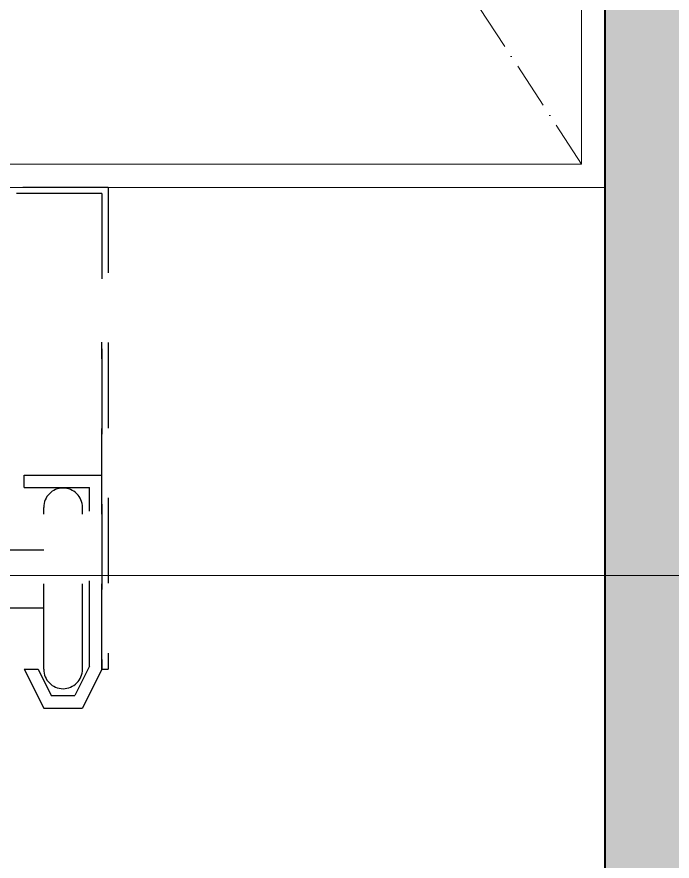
# Model space of a CAD drawing. Header units: millimetres. Extents: x 37538 to 66474, y -29175 to -20683.
# Drawn here: x 44427.7 to 44596.6, y -22345.6 to -22128.1 of the extents above; entities that cross this region are included whole.
import ezdxf

# ---------------------------------------------------------------- set-up
doc = ezdxf.new("R2010")
doc.units = ezdxf.units.MM
doc.header["$MEASUREMENT"] = 0
for name, pattern in [('ACAD_ISO10W100', [18, 12, -3, 0, -3]), ('CEN', [62, 60, -1, 0, -1]), ('HID', [2, 1.1, -0.9])]:
    doc.linetypes.add(name, pattern=pattern)
for name, color, linetype, lineweight in [('A-CLXM-CONC', 2, 'CONTINUOUS', 40), ('A-CNTL', 1, 'CEN', 15), ('A-DWXM-SHUT', 4, 'HID', 25), ('A-SECT-LIN2', 6, 'CONTINUOUS', 20), ('A-SECT-LIN3', 255, 'CONTINUOUS', 18), ('A-XXXX-OPEN', 1, 'ACAD_ISO10W100', 15)]:
    doc.layers.add(name, color=color, linetype=linetype, lineweight=lineweight)
doc.layers.add('A-DIM', color=7, linetype='CONTINUOUS')

msp = doc.modelspace()

# ---------------------------------------------------------------- hatches: boundary and pattern name
at = {"layer": 'A-DIM'}
h = msp.add_hatch(color=253, dxfattribs=at)
h.dxf.hatch_style = 1
h.paths.add_polyline_path([(45233.9, -21772), (45129.24, -21772), (45129.24, -22272), (45233.9, -22272)])
h.paths.add_polyline_path([(45129.24, -21772), (44579.24, -21772), (44579.24, -22272), (45129.24, -22272)])
h.paths.add_polyline_path([(45233.9, -22272), (45129.24, -22272), (45129.24, -22663.21), (45233.9, -22663.21)])
h.paths.add_polyline_path([(45129.24, -22272), (44579.24, -22272), (44579.24, -22663.21), (45129.24, -22663.21)])

# ---------------------------------------------------------------- linework, layer by layer
at = {"layer": 'A-CLXM-CONC'}
msp.add_lwpolyline([(45233.9, -21772), (44579.24, -21772), (44579.24, -22663.21)], dxfattribs=at)
at = {"layer": 'A-CNTL', "ltscale": 300}
msp.add_lwpolyline([(41980.88, -22272), (45320.96, -22272)], dxfattribs=at)
at = {"layer": 'A-DWXM-SHUT', "ltscale": 20}
for p, q in [((44451.25, -22172), (44379.24, -22172)), ((44451.25, -22172), (44451.25, -22296.15)), ((44449.65, -22173.6), (44403.29, -22173.6)), ((44449.65, -22173.6), (44449.65, -22296.15)), ((44449.65, -22296.15), (44449.65, -22211.88)), ((44429.65, -22249.35), (44429.65, -22246.15)), ((44429.65, -22246.15), (44449.65, -22246.15)), ((44429.65, -22249.35), (44446.45, -22249.35)), ((44446.45, -22295.39), (44446.45, -22249.35)), ((44434.65, -22296.15), (44434.65, -22254.45)), ((44444.65, -22296.15), (44444.65, -22254.45)), ((44434.65, -22265.45), (44250.52, -22265.45)), ((44434.65, -22280.45), (44250.52, -22280.45)), ((44429.65, -22296.15), (44434.65, -22306.15)), ((44429.65, -22296.15), (44433.22, -22296.15)), ((44433.22, -22296.15), (44436.62, -22302.95)), ((44446.45, -22295.39), (44442.67, -22302.95)), ((44449.65, -22296.15), (44444.65, -22306.15)), ((44449.65, -22296.15), (44451.25, -22296.15)), ((44436.62, -22302.95), (44442.67, -22302.95)), ((44434.65, -22306.15), (44444.65, -22306.15))]:
    msp.add_line(p, q, dxfattribs=at)
for centre, start, end in [((44439.65, -22254.45, 0), 0, 180), ((44439.65, -22296.15, 0), 180, 0)]:
    msp.add_arc(centre, 5, start, end, dxfattribs=at)
at = {"layer": 'A-SECT-LIN2'}
msp.add_lwpolyline([(44379.24, -21872), (44579.24, -21872), (44579.24, -22172), (44379.24, -22172)], close=True, dxfattribs=at)
at = {"layer": 'A-SECT-LIN3'}
msp.add_lwpolyline([(44573.24, -22166), (44385.24, -22166), (44385.24, -21878), (44573.24, -21878)], close=True, dxfattribs=at)
at = {"layer": 'A-XXXX-OPEN'}
msp.add_lwpolyline([(44573.24, -22166), (44385.24, -21878)], dxfattribs=at)

doc.saveas('drawing.dxf')
